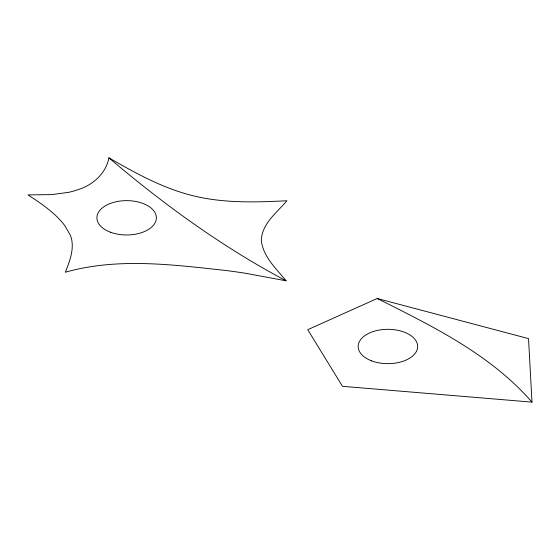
<?xml version="1.0" encoding="UTF-8"?>
<svg xmlns="http://www.w3.org/2000/svg" width="560" height="560" viewBox="0 0 560 560"><rect width="100%" height="100%" fill="white"/><g stroke="black" fill="none" stroke-linecap="round" stroke-linejoin="round"><path stroke-width="0.84" d="M108.941 157.871C105.763 174.041 92.148 185.633 76.832 190.057A54.607 31.528 0 0 1 68.908 192.269L51.905 194.607L28 194.901C39.55 202.44 51.177 210.245 60.557 220.465A120.33 69.475 0 0 1 65.009 225.988L70.196 234.934A72.702 41.972 0 0 1 71.925 240.863C73.493 251.72 69.258 262.339 65.31 272.23C117.628 257.432 172.235 264.67 225.281 270.417A421.106 243.124 0 0 1 246.127 273.371L286.125 280.826C276.325 268.779 263.298 256.942 261.31 240.716C261.569 223.825 276.948 212.555 286.937 200.753C254.583 202.405 221.508 203.385 189.917 194.95C161.028 187.299 134.687 172.648 108.941 157.871C163.779 204.491 222.446 247.051 286.125 280.826M377.216 298.501L307.734 329.7L342.475 386.309L532 402.129L528.528 338.618L377.216 298.501C432.593 326.221 490.658 354.62 532 402.129M110.418 232.197A29.743 17.171 0 0 0 156.345 218.722A29.743 17.171 0 0 0 113.169 202.496A29.743 17.171 0 0 0 110.418 232.197M371.679 360.878A29.743 17.171 0 0 0 417.606 347.403A29.743 17.171 0 0 0 374.43 331.177A29.743 17.171 0 0 0 371.679 360.878"/></g></svg>
